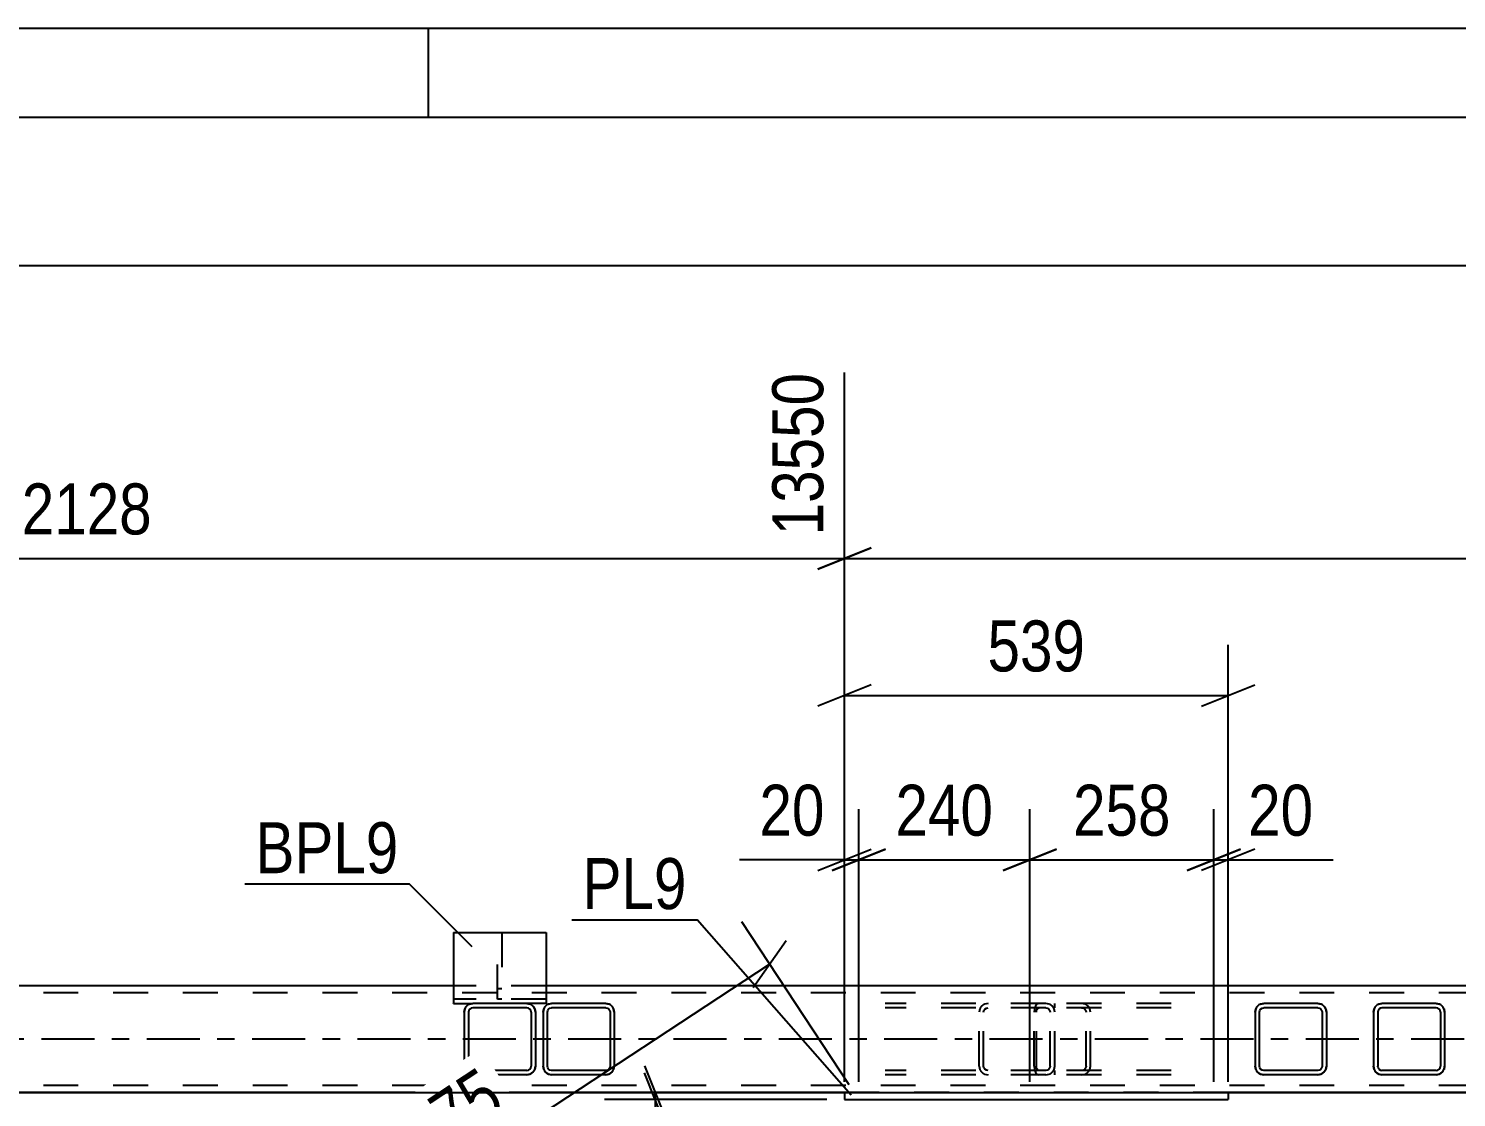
# Model space of a CAD drawing. Header units: millimetres. Extents: x -851 to 338, y -786 to 55.
# Drawn here: x -314.4 to -234.2, y -5.2 to 54.9 of the extents above; entities that cross this region are included whole.
import ezdxf

# ---------------------------------------------------------------- set-up
doc = ezdxf.new("R2010")
doc.units = ezdxf.units.MM
doc.linetypes.add('DXK_LINE_DOT2', pattern=[3.9198, 1.9599, -1.9599])
doc.linetypes.add('DXK_LINE_DOT3', pattern=[5.9187, 2.979, -0.9799, 0.9799, -0.9799])
doc.styles.add('Arial Narrow', font='ARIALN.TTF', dxfattribs={"height": 0.2})

# ---------------------------------------------------------------- blocks, each defined once
blk = doc.blocks.new('Unknown-232933133-1133')
at = {"color": 5, "linetype": 'Continuous'}
for p, q in [((338.082, 54.889), (-850.918, 54.889)), ((-291.918, 49.889), (-291.918, 54.889)), ((333.082, 49.889), (-845.918, 49.889))]:
    blk.add_line(p, q, dxfattribs=at)
blk = doc.blocks.new('Part-232933133-4790 - 4785')
at = {"color": 7, "linetype": 'DXK_LINE_DOT2'}
for p, q in [((-257.245, 0.105), (-266.259, 0.105)), ((-260.48, 0.105), (-260.675, 0.069)), ((-257.049, 0.069), (-257.245, 0.105)), ((-257.245, -0.135), (-266.259, -0.135)), ((-260.952, -0.191), (-260.991, -0.375)), ((-260.991, -3.415), (-260.991, -0.375)), ((-260.735, -0.375), (-260.716, -0.283)), ((-260.735, -3.415), (-260.735, -0.375)), ((-260.716, -0.283), (-260.66, -0.205)), ((-260.66, -0.205), (-260.577, -0.153)), ((-260.577, -0.153), (-260.48, -0.135)), ((-257.245, -0.135), (-257.147, -0.153)), ((-257.147, -0.153), (-257.064, -0.205)), ((-257.064, -0.205), (-257.009, -0.283)), ((-257.009, -0.283), (-256.989, -0.375)), ((-256.989, -3.415), (-256.989, -0.375)), ((-256.734, -0.375), (-256.773, -0.191)), ((-256.734, -3.415), (-256.734, -0.375)), ((-257.245, -3.655), (-266.259, -3.655)), ((-257.245, -3.895), (-266.259, -3.895)), ((-260.991, -3.415), (-260.952, -3.598)), ((-260.716, -3.506), (-260.735, -3.415)), ((-260.66, -3.584), (-260.716, -3.506)), ((-260.675, -3.858), (-260.48, -3.895)), ((-260.577, -3.636), (-260.66, -3.584)), ((-260.48, -3.655), (-260.577, -3.636)), ((-257.147, -3.636), (-257.245, -3.655)), ((-257.245, -3.895), (-257.049, -3.858)), ((-257.064, -3.584), (-257.147, -3.636)), ((-257.009, -3.506), (-257.064, -3.584)), ((-256.989, -3.415), (-257.009, -3.506)), ((-256.773, -3.598), (-256.734, -3.415))]:
    blk.add_line(p, q, dxfattribs=at)
for centre, start, end in [((-260.499, -0.395), 110.75832, 155.68004), ((-257.225, -0.395), 24.31996, 69.24168), ((-260.499, -3.394), 204.31996, 249.24168), ((-257.225, -3.394), 290.75832, 335.68004)]:
    blk.add_arc(centre, 0.496, start, end, dxfattribs=at)
blk = doc.blocks.new('Part-232933133-4789 - 4785')
at = {"color": 7, "linetype": 'DXK_LINE_DOT2'}
for p, q in [((-257.734, 0.069), (-257.822, -0.035)), ((-257.631, 0.105), (-257.734, 0.069)), ((-250.189, 0.105), (-257.631, 0.105)), ((-256.734, -0.135), (-256.734, 0.105)), ((-255.031, 0.069), (-255.224, 0.105)), ((-257.88, -0.191), (-257.9, -0.375)), ((-257.9, -3.415), (-257.9, -0.375)), ((-257.822, -0.035), (-257.88, -0.191)), ((-257.766, -0.375), (-257.756, -0.283)), ((-257.766, -3.415), (-257.766, -0.375)), ((-257.756, -0.283), (-257.727, -0.205)), ((-257.727, -0.205), (-257.683, -0.153)), ((-257.683, -0.153), (-257.631, -0.135)), ((-250.189, -0.135), (-257.631, -0.135)), ((-255.224, -0.135), (-255.128, -0.153)), ((-255.128, -0.153), (-255.046, -0.205)), ((-255.046, -0.205), (-254.992, -0.283)), ((-254.992, -0.283), (-254.972, -0.375)), ((-254.972, -3.415), (-254.972, -0.375)), ((-254.721, -0.375), (-254.759, -0.191)), ((-254.721, -3.415), (-254.721, -0.375)), ((-257.9, -3.415), (-257.88, -3.598)), ((-257.88, -3.598), (-257.822, -3.754)), ((-257.822, -3.754), (-257.734, -3.858)), ((-257.756, -3.506), (-257.766, -3.415)), ((-257.727, -3.584), (-257.756, -3.506)), ((-257.734, -3.858), (-257.631, -3.895)), ((-257.683, -3.636), (-257.727, -3.584)), ((-257.631, -3.655), (-257.683, -3.636)), ((-250.189, -3.655), (-257.631, -3.655)), ((-250.189, -3.895), (-257.631, -3.895)), ((-256.734, -3.895), (-256.734, -3.655)), ((-255.128, -3.636), (-255.224, -3.655)), ((-255.224, -3.895), (-255.031, -3.858)), ((-255.046, -3.584), (-255.128, -3.636)), ((-254.992, -3.506), (-255.046, -3.584)), ((-254.972, -3.415), (-254.992, -3.506)), ((-254.759, -3.598), (-254.721, -3.415))]:
    blk.add_line(p, q, dxfattribs=at)
for centre, start, end in [((-255.209, -0.39), 23.89514, 68.84869), ((-255.209, -3.399), 291.15131, 336.10486)]:
    blk.add_arc(centre, 0.492, start, end, dxfattribs=at)
blk = doc.blocks.new('Part-232933133-4960 - 4785')
at = {"color": 2, "linetype": 'Continuous'}
for p, q in [((-290.513, 1.105), (-438.555, 1.105)), ((-150.879, 1.105), (-285.313, 1.105)), ((-268.543, -4.895), (-332.131, -4.895)), ((-183.409, -4.895), (-246.997, -4.895))]:
    blk.add_line(p, q, dxfattribs=at)
at = {"color": 7, "linetype": 'DXK_LINE_DOT2'}
for p, q in [((-285.313, 1.105), (-290.513, 1.105)), ((-150.879, 0.705), (-810.56, 0.705)), ((-150.879, -4.495), (-810.56, -4.495)), ((-246.997, -4.895), (-268.543, -4.895))]:
    blk.add_line(p, q, dxfattribs=at)
at = {"color": 7, "linetype": 'DXK_LINE_DOT3'}
blk.add_line((-150.879, -1.895), (-810.56, -1.895), dxfattribs=at)
blk = doc.blocks.new('Part-232933133-59311 - 4785')
at = {"color": 2, "linetype": 'Continuous'}
for p, q in [((-289.433, 0.105), (-289.617, 0.069)), ((-286.393, 0.105), (-289.433, 0.105)), ((-286.21, 0.069), (-286.393, 0.105)), ((-289.877, -0.191), (-289.913, -0.375)), ((-289.913, -0.375), (-289.913, -3.415)), ((-289.655, -0.283), (-289.673, -0.375)), ((-289.673, -0.375), (-289.673, -3.415)), ((-289.603, -0.205), (-289.655, -0.283)), ((-289.525, -0.153), (-289.603, -0.205)), ((-289.433, -0.135), (-289.525, -0.153)), ((-286.393, -0.135), (-289.433, -0.135)), ((-286.301, -0.153), (-286.393, -0.135)), ((-286.224, -0.205), (-286.301, -0.153)), ((-286.172, -0.283), (-286.224, -0.205)), ((-286.153, -0.375), (-286.172, -0.283)), ((-286.153, -0.375), (-286.153, -3.415)), ((-285.913, -0.375), (-285.95, -0.191)), ((-285.913, -0.375), (-285.913, -3.415)), ((-289.913, -3.415), (-289.877, -3.598)), ((-289.655, -3.506), (-289.673, -3.415)), ((-289.655, -3.506), (-289.603, -3.584)), ((-289.617, -3.858), (-289.433, -3.895)), ((-289.603, -3.584), (-289.525, -3.636)), ((-289.525, -3.636), (-289.433, -3.655)), ((-286.393, -3.655), (-289.433, -3.655)), ((-286.393, -3.895), (-289.433, -3.895)), ((-286.393, -3.655), (-286.301, -3.636)), ((-286.393, -3.895), (-286.21, -3.858)), ((-286.301, -3.636), (-286.224, -3.584)), ((-286.224, -3.584), (-286.172, -3.506)), ((-286.172, -3.506), (-286.153, -3.415)), ((-285.95, -3.598), (-285.913, -3.415))]:
    blk.add_line(p, q, dxfattribs=at)
at = {"color": 7, "linetype": 'DXK_LINE_DOT2'}
for p, q in [((-289.617, 0.069), (-289.433, 0.105)), ((-286.393, 0.105), (-286.21, 0.069)), ((-289.913, -0.375), (-289.877, -0.191)), ((-285.95, -0.191), (-285.913, -0.375)), ((-289.877, -3.598), (-289.913, -3.415)), ((-289.433, -3.895), (-289.617, -3.858)), ((-286.21, -3.858), (-286.393, -3.895)), ((-285.913, -3.415), (-285.95, -3.598))]:
    blk.add_line(p, q, dxfattribs=at)
at = {"color": 2, "linetype": 'Continuous'}
for centre, start, end in [((-289.433, -0.375), 112.5, 157.5), ((-286.393, -0.375), 22.5, 67.5), ((-289.433, -3.415), 202.5, 247.5), ((-286.393, -3.415), 292.5, 337.5)]:
    blk.add_arc(centre, 0.48, start, end, dxfattribs=at)
at = {"color": 7, "linetype": 'DXK_LINE_DOT2'}
for centre, start, end in [((-289.433, -0.375), 112.5, 157.5), ((-286.393, -0.375), 22.5, 67.5), ((-289.433, -3.415), 202.5, 247.5), ((-286.393, -3.415), 292.5, 337.5)]:
    blk.add_arc(centre, 0.48, start, end, dxfattribs=at)
blk = doc.blocks.new('Part-232933133-5034 - 4785')
at = {"color": 2, "linetype": 'Continuous'}
for p, q in [((-268.543, -4.895), (-268.543, -5.295)), ((-268.543, -4.895), (-246.997, -4.895)), ((-268.543, -5.295), (-246.997, -5.295)), ((-246.997, -4.895), (-246.997, -5.295))]:
    blk.add_line(p, q, dxfattribs=at)
blk = doc.blocks.new('Part-232933133-59253 - 4785')
at = {"color": 2, "linetype": 'Continuous'}
for p, q in [((-244.999, 0.105), (-245.183, 0.069)), ((-241.959, 0.105), (-244.999, 0.105)), ((-241.776, 0.069), (-241.959, 0.105)), ((-245.443, -0.191), (-245.479, -0.375)), ((-245.479, -0.375), (-245.479, -3.415)), ((-245.239, -0.375), (-245.221, -0.283)), ((-245.239, -3.415), (-245.239, -0.375)), ((-245.221, -0.283), (-245.169, -0.205)), ((-245.169, -0.205), (-245.091, -0.153)), ((-245.091, -0.153), (-244.999, -0.135)), ((-241.959, -0.135), (-244.999, -0.135)), ((-241.959, -0.135), (-241.867, -0.153)), ((-241.867, -0.153), (-241.79, -0.205)), ((-241.79, -0.205), (-241.737, -0.283)), ((-241.737, -0.283), (-241.719, -0.375)), ((-241.719, -0.375), (-241.719, -3.415)), ((-241.479, -0.375), (-241.516, -0.191)), ((-241.479, -0.375), (-241.479, -3.415)), ((-245.479, -3.415), (-245.443, -3.598)), ((-245.221, -3.506), (-245.239, -3.415)), ((-245.169, -3.584), (-245.221, -3.506)), ((-245.183, -3.858), (-244.999, -3.895)), ((-245.091, -3.636), (-245.169, -3.584)), ((-244.999, -3.655), (-245.091, -3.636)), ((-241.959, -3.655), (-244.999, -3.655)), ((-241.959, -3.895), (-244.999, -3.895)), ((-241.867, -3.636), (-241.959, -3.655)), ((-241.959, -3.895), (-241.776, -3.858)), ((-241.79, -3.584), (-241.867, -3.636)), ((-241.737, -3.506), (-241.79, -3.584)), ((-241.719, -3.415), (-241.737, -3.506)), ((-241.516, -3.598), (-241.479, -3.415))]:
    blk.add_line(p, q, dxfattribs=at)
at = {"color": 7, "linetype": 'DXK_LINE_DOT2'}
for p, q in [((-245.183, 0.069), (-244.999, 0.105)), ((-241.959, 0.105), (-241.776, 0.069)), ((-245.479, -0.375), (-245.443, -0.191)), ((-241.516, -0.191), (-241.479, -0.375)), ((-245.443, -3.598), (-245.479, -3.415)), ((-244.999, -3.895), (-245.183, -3.858)), ((-241.776, -3.858), (-241.959, -3.895)), ((-241.479, -3.415), (-241.516, -3.598))]:
    blk.add_line(p, q, dxfattribs=at)
at = {"color": 2, "linetype": 'Continuous'}
for centre, start, end in [((-244.999, -0.375), 112.5, 157.5), ((-241.959, -0.375), 22.5, 67.5), ((-244.999, -3.415), 202.5, 247.5), ((-241.959, -3.415), 292.5, 337.5)]:
    blk.add_arc(centre, 0.48, start, end, dxfattribs=at)
at = {"color": 7, "linetype": 'DXK_LINE_DOT2'}
for centre, start, end in [((-244.999, -0.375), 112.5, 157.5), ((-241.959, -0.375), 22.5, 67.5), ((-244.999, -3.415), 202.5, 247.5), ((-241.959, -3.415), 292.5, 337.5)]:
    blk.add_arc(centre, 0.48, start, end, dxfattribs=at)
blk = doc.blocks.new('Part-232933133-59256 - 4785')
at = {"color": 2, "linetype": 'Continuous'}
for p, q in [((-284.999, 0.105), (-285.183, 0.069)), ((-281.959, 0.105), (-284.999, 0.105)), ((-281.776, 0.069), (-281.959, 0.105)), ((-285.443, -0.191), (-285.479, -0.375)), ((-285.479, -0.375), (-285.479, -3.415)), ((-285.239, -0.375), (-285.221, -0.283)), ((-285.239, -3.415), (-285.239, -0.375)), ((-285.221, -0.283), (-285.169, -0.205)), ((-285.169, -0.205), (-285.091, -0.153)), ((-285.091, -0.153), (-284.999, -0.135)), ((-281.959, -0.135), (-284.999, -0.135)), ((-281.959, -0.135), (-281.867, -0.153)), ((-281.867, -0.153), (-281.79, -0.205)), ((-281.79, -0.205), (-281.737, -0.283)), ((-281.737, -0.283), (-281.719, -0.375)), ((-281.719, -0.375), (-281.719, -3.415)), ((-281.479, -0.375), (-281.516, -0.191)), ((-281.479, -0.375), (-281.479, -3.415)), ((-285.479, -3.415), (-285.443, -3.598)), ((-285.221, -3.506), (-285.239, -3.415)), ((-285.169, -3.584), (-285.221, -3.506)), ((-285.183, -3.858), (-284.999, -3.895)), ((-285.091, -3.636), (-285.169, -3.584)), ((-284.999, -3.655), (-285.091, -3.636)), ((-281.959, -3.655), (-284.999, -3.655)), ((-281.959, -3.895), (-284.999, -3.895)), ((-281.867, -3.636), (-281.959, -3.655)), ((-281.959, -3.895), (-281.776, -3.858)), ((-281.79, -3.584), (-281.867, -3.636)), ((-281.737, -3.506), (-281.79, -3.584)), ((-281.719, -3.415), (-281.737, -3.506)), ((-281.516, -3.598), (-281.479, -3.415))]:
    blk.add_line(p, q, dxfattribs=at)
at = {"color": 7, "linetype": 'DXK_LINE_DOT2'}
for p, q in [((-285.183, 0.069), (-284.999, 0.105)), ((-281.959, 0.105), (-281.776, 0.069)), ((-285.479, -0.375), (-285.443, -0.191)), ((-281.516, -0.191), (-281.479, -0.375)), ((-285.443, -3.598), (-285.479, -3.415)), ((-284.999, -3.895), (-285.183, -3.858)), ((-281.776, -3.858), (-281.959, -3.895)), ((-281.479, -3.415), (-281.516, -3.598))]:
    blk.add_line(p, q, dxfattribs=at)
at = {"color": 7, "linetype": 'DXK_LINE_DOT3'}
blk.add_line((-283.479, -1.895), (-283.479, -1.895), dxfattribs=at)
at = {"color": 2, "linetype": 'Continuous'}
for centre, start, end in [((-284.999, -0.375), 112.5, 157.5), ((-281.959, -0.375), 22.5, 67.5), ((-284.999, -3.415), 202.5, 247.5), ((-281.959, -3.415), 292.5, 337.5)]:
    blk.add_arc(centre, 0.48, start, end, dxfattribs=at)
at = {"color": 7, "linetype": 'DXK_LINE_DOT2'}
for centre, start, end in [((-284.999, -0.375), 112.5, 157.5), ((-281.959, -0.375), 22.5, 67.5), ((-284.999, -3.415), 202.5, 247.5), ((-281.959, -3.415), 292.5, 337.5)]:
    blk.add_arc(centre, 0.48, start, end, dxfattribs=at)
blk = doc.blocks.new('Part-232933133-59306 - 4785')
at = {"color": 2, "linetype": 'Continuous'}
for p, q in [((-238.353, 0.105), (-238.536, 0.069)), ((-235.313, 0.105), (-238.353, 0.105)), ((-235.129, 0.069), (-235.313, 0.105)), ((-238.796, -0.191), (-238.833, -0.375)), ((-238.833, -0.375), (-238.833, -3.415)), ((-238.575, -0.283), (-238.593, -0.375)), ((-238.593, -0.375), (-238.593, -3.415)), ((-238.523, -0.205), (-238.575, -0.283)), ((-238.445, -0.153), (-238.523, -0.205)), ((-238.353, -0.135), (-238.445, -0.153)), ((-235.313, -0.135), (-238.353, -0.135)), ((-235.221, -0.153), (-235.313, -0.135)), ((-235.143, -0.205), (-235.221, -0.153)), ((-235.091, -0.283), (-235.143, -0.205)), ((-235.073, -0.375), (-235.091, -0.283)), ((-235.073, -0.375), (-235.073, -3.415)), ((-234.833, -0.375), (-234.869, -0.191)), ((-234.833, -0.375), (-234.833, -3.415)), ((-238.833, -3.415), (-238.796, -3.598)), ((-238.575, -3.506), (-238.593, -3.415)), ((-238.575, -3.506), (-238.523, -3.584)), ((-238.536, -3.858), (-238.353, -3.895)), ((-238.523, -3.584), (-238.445, -3.636)), ((-238.445, -3.636), (-238.353, -3.655)), ((-235.313, -3.655), (-238.353, -3.655)), ((-235.313, -3.895), (-238.353, -3.895)), ((-235.313, -3.655), (-235.221, -3.636)), ((-235.313, -3.895), (-235.129, -3.858)), ((-235.221, -3.636), (-235.143, -3.584)), ((-235.143, -3.584), (-235.091, -3.506)), ((-235.091, -3.506), (-235.073, -3.415)), ((-234.869, -3.598), (-234.833, -3.415))]:
    blk.add_line(p, q, dxfattribs=at)
at = {"color": 7, "linetype": 'DXK_LINE_DOT2'}
for p, q in [((-238.536, 0.069), (-238.353, 0.105)), ((-235.313, 0.105), (-235.129, 0.069)), ((-238.833, -0.375), (-238.796, -0.191)), ((-234.869, -0.191), (-234.833, -0.375)), ((-238.796, -3.598), (-238.833, -3.415)), ((-238.353, -3.895), (-238.536, -3.858)), ((-235.129, -3.858), (-235.313, -3.895)), ((-234.833, -3.415), (-234.869, -3.598))]:
    blk.add_line(p, q, dxfattribs=at)
at = {"color": 2, "linetype": 'Continuous'}
for centre, start, end in [((-238.353, -0.375), 112.5, 157.5), ((-235.313, -0.375), 22.5, 67.5), ((-238.353, -3.415), 202.5, 247.5), ((-235.313, -3.415), 292.5, 337.5)]:
    blk.add_arc(centre, 0.48, start, end, dxfattribs=at)
at = {"color": 7, "linetype": 'DXK_LINE_DOT2'}
for centre, start, end in [((-238.353, -0.375), 112.5, 157.5), ((-235.313, -0.375), 22.5, 67.5), ((-238.353, -3.415), 202.5, 247.5), ((-235.313, -3.415), 292.5, 337.5)]:
    blk.add_arc(centre, 0.48, start, end, dxfattribs=at)
blk = doc.blocks.new('Part-232933133-59335 - 4785')
at = {"color": 2, "linetype": 'Continuous'}
for p, q in [((-290.513, 4.105), (-285.313, 4.105)), ((-290.513, 4.105), (-290.513, 0.105)), ((-285.313, 4.105), (-285.313, 0.105)), ((-290.513, 0.105), (-289.433, 0.105)), ((-285.313, 0.105), (-286.393, 0.105))]:
    blk.add_line(p, q, dxfattribs=at)
at = {"color": 7, "linetype": 'DXK_LINE_DOT2'}
for p, q in [((-285.313, 0.345), (-290.513, 0.345)), ((-290.513, 0.105), (-290.513, 0.125)), ((-286.393, 0.105), (-289.433, 0.105)), ((-285.313, 0.125), (-285.313, 0.105))]:
    blk.add_line(p, q, dxfattribs=at)
blk = doc.blocks.new('Part-232933133-59336 - 4785')
at = {"color": 7, "linetype": 'DXK_LINE_DOT2'}
for p, q in [((-288.033, 0.345), (-288.033, 4.105)), ((-288.033, 4.105), (-287.793, 4.105)), ((-287.793, 4.105), (-287.793, 0.345)), ((-288.033, 0.945), (-287.793, 0.945)), ((-287.793, 0.345), (-288.033, 0.345))]:
    blk.add_line(p, q, dxfattribs=at)
blk = doc.blocks.new('StraightDimension-232933133-25405 - 4785')
at = {"color": 7, "linetype": 'Continuous'}
for p, q in [((-268.292, -4.459), (-274.32, 4.705)), ((-273.677, 0.998), (-271.831, 3.649)), ((-305.348, -19.116), (-272.754, 2.324)), ((-300.887, -25.899), (-306.914, -16.735)), ((-304.425, -17.791), (-306.272, -20.442))]:
    blk.add_line(p, q, dxfattribs=at)
at = {"color": 0}
blk.add_wipeout([(-286.671, -5.933), (-288.979, -2.424), (-294.564, -6.097), (-292.256, -9.606)], dxfattribs=at)
at = {"color": 3, "style": 'Arial Narrow'}
blk.add_text('975', height=2.8633, rotation=33.33468, dxfattribs=at).set_placement((-292.084, -8.775))
blk = doc.blocks.new('StraightDimension-232933133-16693 - 4785')
at = {"color": 7, "linetype": 'Continuous'}
for p, q in [((-267.743, -4.295), (-267.743, 11.036)), ((-258.135, -4.295), (-258.135, 11.036)), ((-269.243, 7.586), (-266.243, 8.786)), ((-267.743, 8.186), (-258.135, 8.186)), ((-256.635, 8.786), (-259.635, 7.586))]:
    blk.add_line(p, q, dxfattribs=at)
at = {"color": 0}
blk.add_wipeout([(-259.597, 8.936), (-259.597, 13.136), (-266.281, 13.136), (-266.281, 8.936)], dxfattribs=at)
at = {"color": 3, "style": 'Arial Narrow'}
blk.add_text('240', height=2.8633, dxfattribs=at).set_placement((-265.681, 9.536))
blk = doc.blocks.new('StraightDimension-232933133-16692 - 4785')
at = {"color": 7, "linetype": 'Continuous'}
for p, q in [((-258.135, -4.295), (-258.135, 11.036)), ((-247.797, -4.295), (-247.797, 11.036)), ((-259.635, 7.586), (-256.635, 8.786)), ((-258.135, 8.186), (-247.797, 8.186)), ((-246.297, 8.786), (-249.297, 7.586))]:
    blk.add_line(p, q, dxfattribs=at)
at = {"color": 0}
blk.add_wipeout([(-249.624, 8.936), (-249.624, 13.136), (-256.308, 13.136), (-256.308, 8.936)], dxfattribs=at)
at = {"color": 3, "style": 'Arial Narrow'}
blk.add_text('258', height=2.8633, dxfattribs=at).set_placement((-255.708, 9.536))
blk = doc.blocks.new('StraightDimension-232933133-16691 - 4785')
at = {"color": 7, "linetype": 'Continuous'}
for p, q in [((-247.797, -4.295), (-247.797, 11.036)), ((-246.997, -4.295), (-246.997, 11.036)), ((-249.297, 7.586), (-246.297, 8.786)), ((-245.497, 8.786), (-248.497, 7.586)), ((-247.797, 8.186), (-246.997, 8.186)), ((-246.997, 8.186), (-241.091, 8.186)), ((-246.997, 8.186), (-241.091, 8.186))]:
    blk.add_line(p, q, dxfattribs=at)
at = {"color": 0}
blk.add_wipeout([(-241.616, 8.936), (-241.616, 13.136), (-246.472, 13.136), (-246.472, 8.936)], dxfattribs=at)
at = {"color": 3, "style": 'Arial Narrow'}
blk.add_text('20', height=2.8633, dxfattribs=at).set_placement((-245.872, 9.536))
blk = doc.blocks.new('StraightDimension-232933133-25109 - 4785')
at = {"color": 7, "linetype": 'Continuous'}
for p, q in [((-279.775, -3.395), (-278.575, -6.395)), ((-278.575, -6.795), (-279.775, -3.795)), ((-269.543, -4.895), (-282.025, -4.895)), ((-269.543, -5.295), (-282.025, -5.295)), ((-279.175, -5.295), (-279.175, -4.895)), ((-279.175, -5.295), (-279.175, -11.201)), ((-279.175, -5.295), (-279.175, -11.201))]:
    blk.add_line(p, q, dxfattribs=at)
at = {"color": 0}
blk.add_wipeout([(-279.925, -5.82), (-284.125, -5.82), (-284.125, -10.676), (-279.925, -10.676)], dxfattribs=at)
at = {"color": 3, "style": 'Arial Narrow'}
blk.add_text('10', height=2.8633, rotation=90.00021, dxfattribs=at).set_placement((-280.525, -10.076))
blk = doc.blocks.new('StraightDimension-232933133-70582 - 4785')
at = {"color": 7, "linetype": 'Continuous'}
blk.add_line((-811.36, 41.577), (-113.359, 41.577), dxfattribs=at)
blk = doc.blocks.new('StraightDimension-232933133-51835 - 4785')
at = {"color": 7, "linetype": 'Continuous'}
for p, q in [((-268.543, -3.895), (-268.543, 35.556)), ((-267.043, 25.715), (-270.043, 24.515)), ((-268.543, 25.115), (-183.409, 25.115))]:
    blk.add_line(p, q, dxfattribs=at)
blk = doc.blocks.new('StraightDimension-232933133-6199 - 4785')
at = {"color": 7, "linetype": 'Continuous'}
blk.add_line((-515.102, -4.895), (-137.972, -4.895), dxfattribs=at)
blk = doc.blocks.new('StraightDimension-232933133-6549 - 4785')
at = {"color": 7, "linetype": 'Continuous'}
for p, q in [((-268.543, -4.295), (-268.543, 20.266)), ((-246.997, -4.295), (-246.997, 20.266)), ((-267.043, 18.016), (-270.043, 16.816)), ((-248.497, 16.816), (-245.497, 18.016)), ((-268.543, 17.416), (-246.997, 17.416))]:
    blk.add_line(p, q, dxfattribs=at)
at = {"color": 0}
blk.add_wipeout([(-254.428, 18.166), (-254.428, 22.366), (-261.112, 22.366), (-261.112, 18.166)], dxfattribs=at)
at = {"color": 3, "style": 'Arial Narrow'}
blk.add_text('539', height=2.8633, dxfattribs=at).set_placement((-260.512, 18.766))
blk = doc.blocks.new('StraightDimension-232933133-16694 - 4785')
at = {"color": 7, "linetype": 'Continuous'}
for p, q in [((-268.543, -4.295), (-268.543, 11.036)), ((-267.743, -4.295), (-267.743, 11.036)), ((-268.543, 8.186), (-274.449, 8.186)), ((-268.543, 8.186), (-274.449, 8.186)), ((-270.043, 7.586), (-267.043, 8.786)), ((-266.243, 8.786), (-269.243, 7.586)), ((-268.543, 8.186), (-267.743, 8.186))]:
    blk.add_line(p, q, dxfattribs=at)
at = {"color": 0}
blk.add_wipeout([(-269.068, 8.936), (-269.068, 13.136), (-273.924, 13.136), (-273.924, 8.936)], dxfattribs=at)
at = {"color": 3, "style": 'Arial Narrow'}
blk.add_text('20', height=2.8633, dxfattribs=at).set_placement((-273.324, 9.536))
blk = doc.blocks.new('StraightDimension-232933133-51836 - 4785')
at = {"color": 7, "linetype": 'Continuous'}
for p, q in [((-268.543, -3.895), (-268.543, 35.556)), ((-270.043, 24.515), (-267.043, 25.715)), ((-353.677, 25.115), (-268.543, 25.115))]:
    blk.add_line(p, q, dxfattribs=at)
at = {"color": 0}
blk.add_wipeout([(-306.854, 25.865), (-306.854, 30.065), (-315.366, 30.065), (-315.366, 25.865)], dxfattribs=at)
at = {"color": 3, "style": 'Arial Narrow'}
blk.add_text('2128', height=2.8633, dxfattribs=at).set_placement((-314.766, 26.465))
at = {"color": 0, "linetype": 'Continuous'}
blk.add_wipeout([(-269.143, 36.156), (-273.343, 36.156), (-273.343, 25.815), (-269.143, 25.815)], dxfattribs=at)
at = {"color": 3, "linetype": 'Continuous', "style": 'Arial Narrow'}
blk.add_text('13550', height=2.8633, rotation=90.00021, dxfattribs=at).set_placement((-269.743, 26.415))
blk = doc.blocks.new('Mark-232933133-73169 - 4785')
at = {"color": 30, "linetype": 'Continuous'}
for p in [(-302.236, 6.829), (-289.462, 3.294)]:
    blk.add_line(p, (-292.997, 6.829), dxfattribs=at)
at = {"color": 0}
blk.add_wipeout([(-293.597, 7.429), (-293.597, 10.429), (-301.636, 10.429), (-301.636, 7.429)], dxfattribs=at)
blk.add_wipeout([(-293.597, 7.429), (-293.597, 10.429), (-301.636, 10.429), (-301.636, 7.429)], dxfattribs=at)
at = {"color": 3, "style": 'Arial Narrow'}
blk.add_text('BPL9', height=2.8633, dxfattribs=at).set_placement((-301.636, 7.429))
blk = doc.blocks.new('Mark-232933133-5030 - 4785')
at = {"color": 30, "linetype": 'Continuous'}
for p in [(-283.863, 4.812), (-268.18, -5.048)]:
    blk.add_line(p, (-276.815, 4.812), dxfattribs=at)
at = {"color": 0}
blk.add_wipeout([(-277.415, 5.412), (-277.415, 8.412), (-283.263, 8.412), (-283.263, 5.412)], dxfattribs=at)
blk.add_wipeout([(-277.415, 5.412), (-277.415, 8.412), (-283.263, 8.412), (-283.263, 5.412)], dxfattribs=at)
at = {"color": 3, "style": 'Arial Narrow'}
blk.add_text('PL9', height=2.8633, dxfattribs=at).set_placement((-283.263, 5.412))

msp = doc.modelspace()

# ---------------------------------------------------------------- block references
for name in ['Unknown-232933133-1133', 'Part-232933133-59335 - 4785', 'Part-232933133-59336 - 4785', 'Part-232933133-4960 - 4785', 'Part-232933133-59311 - 4785', 'Part-232933133-59256 - 4785', 'Part-232933133-4790 - 4785', 'Part-232933133-4789 - 4785', 'Part-232933133-59253 - 4785', 'Part-232933133-59306 - 4785', 'Part-232933133-5034 - 4785']:
    msp.add_blockref(name, (0, 0))

# ---------------------------------------------------------------- next in the draw order: block references
msp.add_blockref('StraightDimension-232933133-25405 - 4785', (0, 0))

# ---------------------------------------------------------------- next in the draw order: block references
msp.add_blockref('StraightDimension-232933133-16693 - 4785', (0, 0))

# ---------------------------------------------------------------- next in the draw order: block references
for name in ['StraightDimension-232933133-16692 - 4785', 'StraightDimension-232933133-25109 - 4785']:
    msp.add_blockref(name, (0, 0))

# ---------------------------------------------------------------- next in the draw order: block references
msp.add_blockref('StraightDimension-232933133-16691 - 4785', (0, 0))

# ---------------------------------------------------------------- next in the draw order: block references
msp.add_blockref('StraightDimension-232933133-70582 - 4785', (0, 0))

# ---------------------------------------------------------------- next in the draw order: block references
msp.add_blockref('StraightDimension-232933133-51835 - 4785', (0, 0))

# ---------------------------------------------------------------- next in the draw order: block references
msp.add_blockref('StraightDimension-232933133-6199 - 4785', (0, 0))

# ---------------------------------------------------------------- next in the draw order: block references
msp.add_blockref('StraightDimension-232933133-6549 - 4785', (0, 0))

# ---------------------------------------------------------------- next in the draw order: block references
msp.add_blockref('StraightDimension-232933133-16694 - 4785', (0, 0))

# ---------------------------------------------------------------- next in the draw order: block references
msp.add_blockref('StraightDimension-232933133-51836 - 4785', (0, 0))

# ---------------------------------------------------------------- next in the draw order: block references
for name in ['Mark-232933133-73169 - 4785', 'Mark-232933133-5030 - 4785']:
    msp.add_blockref(name, (0, 0))

doc.saveas('drawing.dxf')
